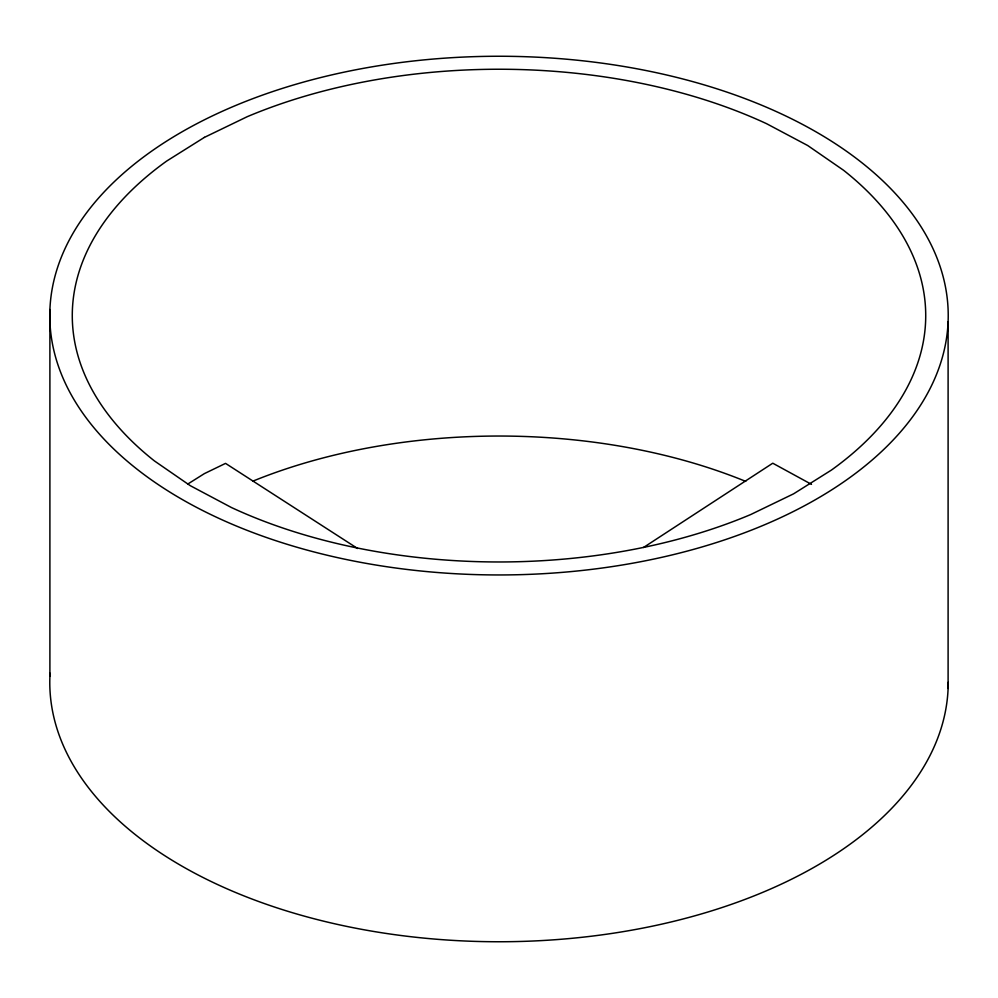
<?xml version="1.0" encoding="UTF-8"?>
<svg xmlns="http://www.w3.org/2000/svg" width="998" height="998" viewBox="0 0 998 998"><rect width="100%" height="100%" fill="white"/><g stroke="black" fill="none" stroke-linecap="round" stroke-linejoin="round"><path stroke-width="1.5" d="M643.523 547.478L772.764 463.209L811.499 484.367M187.711 484.092L204.415 473.601L225.548 463.384L357.608 548.501M948.1 321.68A449.225 259.355 0 0 1 265.343 537.111A449.225 259.355 0 0 1 283.557 88.024A449.225 259.355 0 0 1 948.1 321.68L948.1 688.47M49.9 309.53L49.9 676.32M948.225 682.308A449.225 259.355 0 0 1 491.153 941.713A449.225 259.355 0 0 1 50.062 673.251M252.719 481.211A426.72 246.356 0 0 1 745.743 481.398M204.415 137.375L166.641 161.09A426.72 246.356 0 0 0 154.478 460.964L190.281 485.677L231.374 507.495A426.72 246.356 0 0 0 750.77 514.519L793.585 493.835L831.359 470.12A426.72 246.356 0 0 0 843.522 170.246L807.719 145.533L766.626 123.715A426.72 246.356 0 0 0 247.23 116.691L204.415 137.375"/></g></svg>
